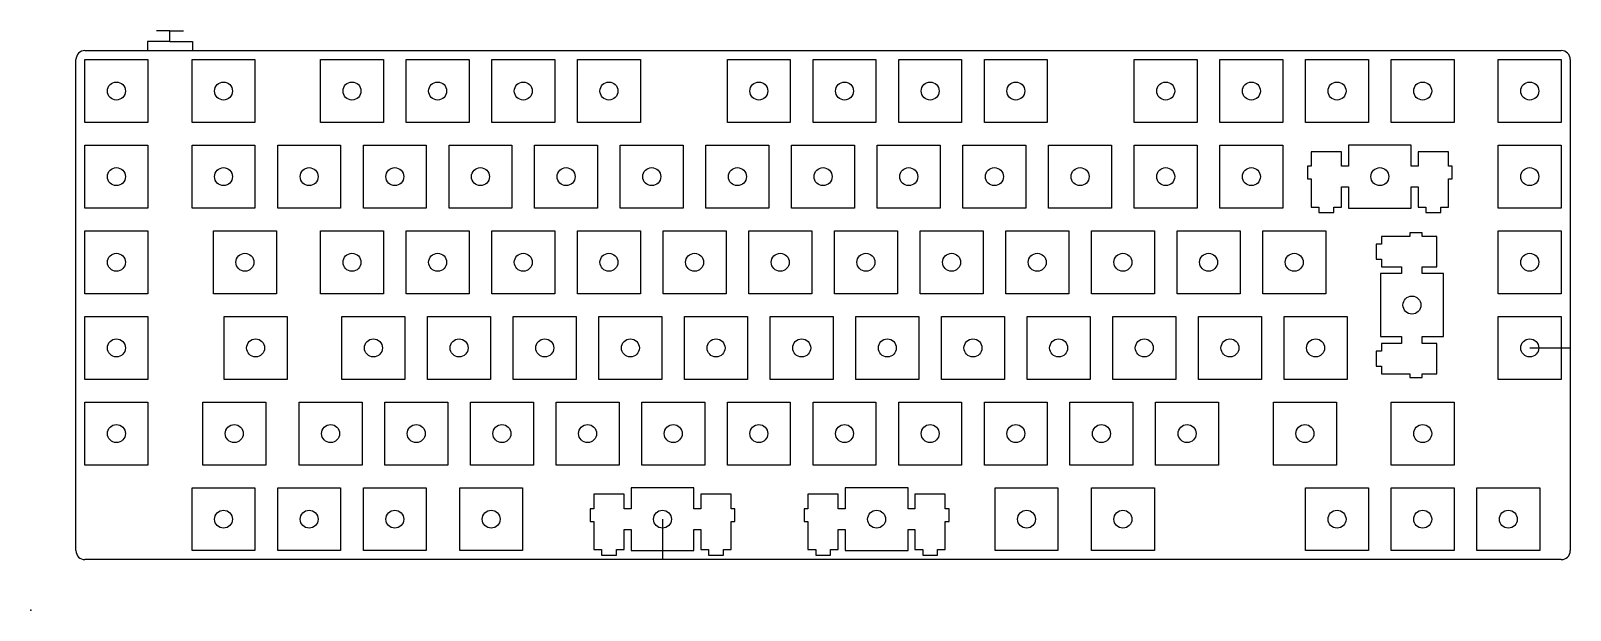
# Model space of a CAD drawing. Extents: x 0 to 342, y 0 to 129.
import ezdxf

# ---------------------------------------------------------------- set-up
doc = ezdxf.new("R2010")
doc.units = 0
doc.header["$MEASUREMENT"] = 0

msp = doc.modelspace()

# ---------------------------------------------------------------- linework, layer by layer
at = {"linetype": 'Continuous'}
for p, q in [((30.956275, 128.9), (27.956275, 128.9)), ((30.956275, 126.5), (30.956275, 128.9)), ((30.956275, 128.9), (33.956275, 128.9)), ((12.05, 124.5), (340.375345, 124.5)), ((25.956275, 126.5), (25.956275, 124.5)), ((30.956275, 126.5), (25.956275, 126.5)), ((30.956275, 126.5), (35.956275, 126.5)), ((35.956275, 126.5), (35.956275, 124.5)), ((10.05, 115.5), (10.05, 122.5)), ((342.375345, 122.5), (342.375345, 13.24984)), ((10.05, 13.24984), (10.05, 115.5)), ((26.049775, 108.5004), (12.050225, 108.5004)), ((333.37535, 58.35), (342.375345, 58.359562)), ((140.49235, 20.24984), (140.49235, 11.24984)), ((340.375345, 11.24984), (12.05, 11.24984))]:
    msp.add_line(p, q, dxfattribs=at)
at = {"color": 0}
for p, q in [((12.050225, 122.4996), (26.049775, 122.4996)), ((12.050225, 108.5004), (12.050225, 122.4996)), ((26.049775, 122.4996), (26.049775, 108.5004)), ((35.862775, 122.4996), (49.862075, 122.4996)), ((35.862775, 108.5004), (35.862775, 122.4996)), ((49.862075, 122.4996), (49.862075, 108.5004)), ((64.437775, 122.4996), (78.437075, 122.4996)), ((64.437775, 108.5004), (64.437775, 122.4996)), ((78.437075, 122.4996), (78.437075, 108.5004)), ((83.487775, 122.4996), (97.487075, 122.4996)), ((83.487775, 108.5004), (83.487775, 122.4996)), ((97.487075, 122.4996), (97.487075, 108.5004)), ((102.537775, 122.4996), (116.537575, 122.4996)), ((102.537775, 108.5004), (102.537775, 122.4996)), ((116.537575, 122.4996), (116.537575, 108.5004)), ((121.587575, 122.4996), (135.587575, 122.4996)), ((121.587575, 108.5004), (121.587575, 122.4996)), ((135.587575, 122.4996), (135.587575, 108.5004)), ((154.923575, 122.4996), (168.924575, 122.4996)), ((154.923575, 108.5004), (154.923575, 122.4996)), ((168.924575, 122.4996), (168.924575, 108.5004)), ((173.975575, 122.4996), (187.974575, 122.4996)), ((173.975575, 108.5004), (173.975575, 122.4996)), ((187.974575, 122.4996), (187.974575, 108.5004)), ((193.025575, 122.4996), (207.024575, 122.4996)), ((193.025575, 108.5004), (193.025575, 122.4996)), ((207.024575, 122.4996), (207.024575, 108.5004)), ((212.075575, 122.4996), (226.074575, 122.4996)), ((212.075575, 108.5004), (212.075575, 122.4996)), ((226.074575, 122.4996), (226.074575, 108.5004)), ((245.412575, 122.4996), (259.412575, 122.4996)), ((245.412575, 108.5004), (245.412575, 122.4996)), ((259.412575, 122.4996), (259.412575, 108.5004)), ((264.462575, 122.4996), (278.462575, 122.4996)), ((264.462575, 108.5004), (264.462575, 122.4996)), ((278.462575, 122.4996), (278.462575, 108.5004)), ((283.512575, 122.4996), (297.512575, 122.4996)), ((283.512575, 108.5004), (283.512575, 122.4996)), ((297.512575, 122.4996), (297.512575, 108.5004)), ((302.562575, 122.4996), (316.562575, 122.4996)), ((302.562575, 108.5004), (302.562575, 122.4996)), ((316.562575, 122.4996), (316.562575, 108.5004)), ((326.375575, 122.4996), (340.374575, 122.4996)), ((326.375575, 108.5004), (326.375575, 122.4996)), ((340.374575, 122.4996), (340.374575, 108.5004)), ((26.049775, 108.5004), (12.050225, 108.5004)), ((49.862075, 108.5004), (35.862775, 108.5004)), ((78.437075, 108.5004), (64.437775, 108.5004)), ((97.487075, 108.5004), (83.487775, 108.5004)), ((116.537575, 108.5004), (102.537775, 108.5004)), ((135.587575, 108.5004), (121.587575, 108.5004)), ((168.924575, 108.5004), (154.923575, 108.5004)), ((187.974575, 108.5004), (173.975575, 108.5004)), ((207.024575, 108.5004), (193.025575, 108.5004)), ((226.074575, 108.5004), (212.075575, 108.5004)), ((259.412575, 108.5004), (245.412575, 108.5004)), ((278.462575, 108.5004), (264.462575, 108.5004)), ((297.512575, 108.5004), (283.512575, 108.5004)), ((316.562575, 108.5004), (302.562575, 108.5004)), ((340.374575, 108.5004), (326.375575, 108.5004)), ((12.050225, 103.4497), (26.049775, 103.4497)), ((12.050225, 89.4504), (12.050225, 103.4497)), ((26.049775, 103.4497), (26.049775, 89.4504)), ((35.862775, 103.4497), (49.862075, 103.4497)), ((35.862775, 89.4504), (35.862775, 103.4497)), ((49.862075, 103.4497), (49.862075, 89.4504)), ((54.912775, 103.4497), (68.912075, 103.4497)), ((54.912775, 89.4504), (54.912775, 103.4497)), ((68.912075, 103.4497), (68.912075, 89.4504)), ((73.962775, 103.4497), (87.962075, 103.4497)), ((73.962775, 89.4504), (73.962775, 103.4497)), ((87.962075, 103.4497), (87.962075, 89.4504)), ((93.012775, 103.4497), (107.012075, 103.4497)), ((93.012775, 89.4504), (93.012775, 103.4497)), ((107.012075, 103.4497), (107.012075, 89.4504)), ((112.062575, 103.4497), (126.062575, 103.4497)), ((112.062575, 89.4504), (112.062575, 103.4497)), ((126.062575, 103.4497), (126.062575, 89.4504)), ((131.112575, 103.4497), (145.112575, 103.4497)), ((131.112575, 89.4504), (131.112575, 103.4497)), ((145.112575, 103.4497), (145.112575, 89.4504)), ((150.162575, 103.4497), (164.162575, 103.4497)), ((150.162575, 89.4504), (150.162575, 103.4497)), ((164.162575, 103.4497), (164.162575, 89.4504)), ((169.212575, 103.4497), (183.212575, 103.4497)), ((169.212575, 89.4504), (169.212575, 103.4497)), ((183.212575, 103.4497), (183.212575, 89.4504)), ((188.262575, 103.4497), (202.262575, 103.4497)), ((188.262575, 89.4504), (188.262575, 103.4497)), ((202.262575, 103.4497), (202.262575, 89.4504)), ((207.312575, 103.4497), (221.312575, 103.4497)), ((207.312575, 89.4504), (207.312575, 103.4497)), ((221.312575, 103.4497), (221.312575, 89.4504)), ((226.362575, 103.4497), (240.362575, 103.4497)), ((226.362575, 89.4504), (226.362575, 103.4497)), ((240.362575, 103.4497), (240.362575, 89.4504)), ((245.412575, 103.4497), (259.412575, 103.4497)), ((245.412575, 89.4504), (245.412575, 103.4497)), ((259.412575, 103.4497), (259.412575, 89.4504)), ((264.462575, 103.4497), (278.462575, 103.4497)), ((264.462575, 89.4504), (264.462575, 103.4497)), ((278.462575, 103.4497), (278.462575, 89.4504)), ((293.037575, 103.4497), (293.037575, 98.7492)), ((307.037575, 103.4497), (293.037575, 103.4497)), ((307.037575, 98.7492), (307.037575, 103.4497)), ((326.375575, 103.4497), (340.374575, 103.4497)), ((326.375575, 89.4504), (326.375575, 103.4497)), ((340.374575, 103.4497), (340.374575, 89.4504)), ((291.512575, 101.9793), (284.762575, 101.9793)), ((284.762575, 101.9793), (284.762575, 98.7492)), ((291.512575, 98.7492), (291.512575, 101.9793)), ((315.312575, 101.9793), (308.562575, 101.9793)), ((308.562575, 101.9793), (308.562575, 98.7492)), ((315.312575, 98.7492), (315.312575, 101.9793)), ((284.762575, 98.7492), (283.937575, 98.7492)), ((283.937575, 98.7492), (283.937575, 95.9503)), ((283.937575, 95.9503), (284.762575, 95.9503)), ((284.762575, 95.9503), (284.762575, 89.6804)), ((293.037575, 98.7492), (291.512575, 98.7492)), ((308.562575, 98.7492), (307.037575, 98.7492)), ((316.136575, 98.7492), (315.312575, 98.7492)), ((315.312575, 89.6804), (315.312575, 95.9503)), ((315.312575, 95.9503), (316.136575, 95.9503)), ((316.136575, 95.9503), (316.136575, 98.7492)), ((291.512575, 89.6804), (291.512575, 94.1494)), ((291.512575, 94.1494), (293.037575, 94.1494)), ((293.037575, 94.1494), (293.037575, 89.4504)), ((307.037575, 89.4504), (307.037575, 94.1494)), ((307.037575, 94.1494), (308.562575, 94.1494)), ((308.562575, 94.1494), (308.562575, 89.6804)), ((26.049775, 89.4504), (12.050225, 89.4504)), ((49.862075, 89.4504), (35.862775, 89.4504)), ((68.912075, 89.4504), (54.912775, 89.4504)), ((87.962075, 89.4504), (73.962775, 89.4504)), ((107.012075, 89.4504), (93.012775, 89.4504)), ((126.062575, 89.4504), (112.062575, 89.4504)), ((145.112575, 89.4504), (131.112575, 89.4504)), ((164.162575, 89.4504), (150.162575, 89.4504)), ((183.212575, 89.4504), (169.212575, 89.4504)), ((202.262575, 89.4504), (188.262575, 89.4504)), ((221.312575, 89.4504), (207.312575, 89.4504)), ((240.362575, 89.4504), (226.362575, 89.4504)), ((259.412575, 89.4504), (245.412575, 89.4504)), ((278.462575, 89.4504), (264.462575, 89.4504)), ((284.762575, 89.6804), (286.486575, 89.6804)), ((286.486575, 89.6804), (286.486575, 88.4802)), ((289.786575, 88.4802), (289.786575, 89.6804)), ((289.786575, 89.6804), (291.512575, 89.6804)), ((293.037575, 89.4504), (307.037575, 89.4504)), ((308.562575, 89.6804), (310.286575, 89.6804)), ((310.286575, 89.6804), (310.286575, 88.4802)), ((313.587575, 88.4802), (313.587575, 89.6804)), ((313.587575, 89.6804), (315.312575, 89.6804)), ((340.374575, 89.4504), (326.375575, 89.4504)), ((286.486575, 88.4802), (289.786575, 88.4802)), ((310.286575, 88.4802), (313.587575, 88.4802)), ((12.050225, 84.3997), (26.049775, 84.3997)), ((12.050225, 70.4004), (12.050225, 84.3997)), ((26.049775, 84.3997), (26.049775, 70.4004)), ((40.625275, 84.3997), (54.624575, 84.3997)), ((40.625275, 70.4004), (40.625275, 84.3997)), ((54.624575, 84.3997), (54.624575, 70.4004)), ((64.437775, 84.3997), (78.437075, 84.3997)), ((64.437775, 70.4004), (64.437775, 84.3997)), ((78.437075, 84.3997), (78.437075, 70.4004)), ((83.487775, 84.3997), (97.487075, 84.3997)), ((83.487775, 70.4004), (83.487775, 84.3997)), ((97.487075, 84.3997), (97.487075, 70.4004)), ((102.537775, 84.3997), (116.537575, 84.3997)), ((102.537775, 70.4004), (102.537775, 84.3997)), ((116.537575, 84.3997), (116.537575, 70.4004)), ((121.587575, 84.3997), (135.587575, 84.3997)), ((121.587575, 70.4004), (121.587575, 84.3997)), ((135.587575, 84.3997), (135.587575, 70.4004)), ((140.637575, 84.3997), (154.637575, 84.3997)), ((140.637575, 70.4004), (140.637575, 84.3997)), ((154.637575, 84.3997), (154.637575, 70.4004)), ((159.687575, 84.3997), (173.687575, 84.3997)), ((159.687575, 70.4004), (159.687575, 84.3997)), ((173.687575, 84.3997), (173.687575, 70.4004)), ((178.737575, 84.3997), (192.737575, 84.3997)), ((178.737575, 70.4004), (178.737575, 84.3997)), ((192.737575, 84.3997), (192.737575, 70.4004)), ((197.787575, 84.3997), (211.787575, 84.3997)), ((197.787575, 70.4004), (197.787575, 84.3997)), ((211.787575, 84.3997), (211.787575, 70.4004)), ((216.837575, 84.3997), (230.837575, 84.3997)), ((216.837575, 70.4004), (216.837575, 84.3997)), ((230.837575, 84.3997), (230.837575, 70.4004)), ((235.887575, 84.3997), (249.887575, 84.3997)), ((235.887575, 70.4004), (235.887575, 84.3997)), ((249.887575, 84.3997), (249.887575, 70.4004)), ((254.937575, 84.3997), (268.937575, 84.3997)), ((254.937575, 70.4004), (254.937575, 84.3997)), ((268.937575, 84.3997), (268.937575, 70.4004)), ((273.987575, 84.3997), (287.987575, 84.3997)), ((273.987575, 70.4004), (273.987575, 84.3997)), ((287.987575, 84.3997), (287.987575, 70.4004)), ((306.681575, 83.1498), (300.411575, 83.1498)), ((300.411575, 83.1498), (300.411575, 81.4261)), ((306.681575, 83.9753), (306.681575, 83.1498)), ((309.480575, 83.9753), (306.681575, 83.9753)), ((309.480575, 83.1498), (309.480575, 83.9753)), ((312.710575, 83.1498), (309.480575, 83.1498)), ((312.710575, 76.4001), (312.710575, 83.1498)), ((326.375575, 84.3997), (340.374575, 84.3997)), ((326.375575, 70.4004), (326.375575, 84.3997)), ((340.374575, 84.3997), (340.374575, 70.4004)), ((300.411575, 81.4261), (299.211575, 81.4261)), ((299.211575, 81.4261), (299.211575, 78.1255)), ((299.211575, 78.1255), (300.411575, 78.1255)), ((300.411575, 78.1255), (300.411575, 76.4001)), ((300.411575, 76.4001), (304.880575, 76.4001)), ((304.880575, 76.4001), (304.880575, 74.8747)), ((309.480575, 74.8747), (309.480575, 76.4001)), ((309.480575, 76.4001), (312.710575, 76.4001)), ((304.880575, 74.8747), (300.181575, 74.8747)), ((300.181575, 74.8747), (300.181575, 60.8754)), ((314.180575, 74.8747), (309.480575, 74.8747)), ((314.180575, 60.8754), (314.180575, 74.8747)), ((26.049775, 70.4004), (12.050225, 70.4004)), ((54.624575, 70.4004), (40.625275, 70.4004)), ((78.437075, 70.4004), (64.437775, 70.4004)), ((97.487075, 70.4004), (83.487775, 70.4004)), ((116.537575, 70.4004), (102.537775, 70.4004)), ((135.587575, 70.4004), (121.587575, 70.4004)), ((154.637575, 70.4004), (140.637575, 70.4004)), ((173.687575, 70.4004), (159.687575, 70.4004)), ((192.737575, 70.4004), (178.737575, 70.4004)), ((211.787575, 70.4004), (197.787575, 70.4004)), ((230.837575, 70.4004), (216.837575, 70.4004)), ((249.887575, 70.4004), (235.887575, 70.4004)), ((268.937575, 70.4004), (254.937575, 70.4004)), ((287.987575, 70.4004), (273.987575, 70.4004)), ((340.374575, 70.4004), (326.375575, 70.4004)), ((12.050225, 65.3497), (26.049775, 65.3497)), ((12.050225, 51.3504), (12.050225, 65.3497)), ((26.049775, 65.3497), (26.049775, 51.3504)), ((43.006475, 65.3497), (57.005875, 65.3497)), ((43.006475, 51.3504), (43.006475, 65.3497)), ((57.005875, 65.3497), (57.005875, 51.3504)), ((69.200275, 65.3497), (83.199575, 65.3497)), ((69.200275, 51.3504), (69.200275, 65.3497)), ((83.199575, 65.3497), (83.199575, 51.3504)), ((88.250275, 65.3497), (102.249575, 65.3497)), ((88.250275, 51.3504), (88.250275, 65.3497)), ((102.249575, 65.3497), (102.249575, 51.3504)), ((107.300275, 65.3497), (121.299575, 65.3497)), ((107.300275, 51.3504), (107.300275, 65.3497)), ((121.299575, 65.3497), (121.299575, 51.3504)), ((126.350575, 65.3497), (140.349575, 65.3497)), ((126.350575, 51.3504), (126.350575, 65.3497)), ((140.349575, 65.3497), (140.349575, 51.3504)), ((145.400575, 65.3497), (159.399575, 65.3497)), ((145.400575, 51.3504), (145.400575, 65.3497)), ((159.399575, 65.3497), (159.399575, 51.3504)), ((164.450575, 65.3497), (178.449575, 65.3497)), ((164.450575, 51.3504), (164.450575, 65.3497)), ((178.449575, 65.3497), (178.449575, 51.3504)), ((183.500575, 65.3497), (197.499575, 65.3497)), ((183.500575, 51.3504), (183.500575, 65.3497)), ((197.499575, 65.3497), (197.499575, 51.3504)), ((202.550575, 65.3497), (216.549575, 65.3497)), ((202.550575, 51.3504), (202.550575, 65.3497)), ((216.549575, 65.3497), (216.549575, 51.3504)), ((221.600575, 65.3497), (235.599575, 65.3497)), ((221.600575, 51.3504), (221.600575, 65.3497)), ((235.599575, 65.3497), (235.599575, 51.3504)), ((240.650575, 65.3497), (254.649575, 65.3497)), ((240.650575, 51.3504), (240.650575, 65.3497)), ((254.649575, 65.3497), (254.649575, 51.3504)), ((259.700575, 65.3497), (273.699575, 65.3497)), ((259.700575, 51.3504), (259.700575, 65.3497)), ((273.699575, 65.3497), (273.699575, 51.3504)), ((278.750575, 65.3497), (292.749575, 65.3497)), ((278.750575, 51.3504), (278.750575, 65.3497)), ((292.749575, 65.3497), (292.749575, 51.3504)), ((326.375575, 65.3497), (340.374575, 65.3497)), ((326.375575, 51.3504), (326.375575, 65.3497)), ((340.374575, 65.3497), (340.374575, 51.3504)), ((300.181575, 60.8754), (304.880575, 60.8754)), ((304.880575, 59.3496), (300.411575, 59.3496)), ((300.411575, 59.3496), (300.411575, 57.6245)), ((304.880575, 60.8754), (304.880575, 59.3496)), ((309.480575, 59.3496), (309.480575, 60.8754)), ((309.480575, 60.8754), (314.180575, 60.8754)), ((312.710575, 59.3496), (309.480575, 59.3496)), ((312.710575, 52.6003), (312.710575, 59.3496)), ((300.411575, 57.6245), (299.211575, 57.6245)), ((299.211575, 57.6245), (299.211575, 54.3253)), ((299.211575, 54.3253), (300.411575, 54.3253)), ((300.411575, 54.3253), (300.411575, 52.6003)), ((300.411575, 52.6003), (306.681575, 52.6003)), ((306.681575, 52.6003), (306.681575, 51.7748)), ((306.681575, 51.7748), (309.480575, 51.7748)), ((309.480575, 51.7748), (309.480575, 52.6003)), ((309.480575, 52.6003), (312.710575, 52.6003)), ((26.049775, 51.3504), (12.050225, 51.3504)), ((57.005875, 51.3504), (43.006475, 51.3504)), ((83.199575, 51.3504), (69.200275, 51.3504)), ((102.249575, 51.3504), (88.250275, 51.3504)), ((121.299575, 51.3504), (107.300275, 51.3504)), ((140.349575, 51.3504), (126.350575, 51.3504)), ((159.399575, 51.3504), (145.400575, 51.3504)), ((178.449575, 51.3504), (164.450575, 51.3504)), ((197.499575, 51.3504), (183.500575, 51.3504)), ((216.549575, 51.3504), (202.550575, 51.3504)), ((235.599575, 51.3504), (221.600575, 51.3504)), ((254.649575, 51.3504), (240.650575, 51.3504)), ((273.699575, 51.3504), (259.700575, 51.3504)), ((292.749575, 51.3504), (278.750575, 51.3504)), ((340.374575, 51.3504), (326.375575, 51.3504)), ((12.050225, 46.2996), (26.049775, 46.2996)), ((12.050225, 32.3002), (12.050225, 46.2996)), ((26.049775, 46.2996), (26.049775, 32.3002)), ((38.242575, 46.2996), (52.243375, 46.2996)), ((38.242575, 32.3002), (38.242575, 46.2996)), ((52.243375, 46.2996), (52.243375, 32.3002)), ((59.675275, 46.2996), (73.674575, 46.2996)), ((59.675275, 32.3002), (59.675275, 46.2996)), ((73.674575, 46.2996), (73.674575, 32.3002)), ((78.725275, 46.2996), (92.724575, 46.2996)), ((78.725275, 32.3002), (78.725275, 46.2996)), ((92.724575, 46.2996), (92.724575, 32.3002)), ((97.775275, 46.2996), (111.774575, 46.2996)), ((97.775275, 32.3002), (97.775275, 46.2996)), ((111.774575, 46.2996), (111.774575, 32.3002)), ((116.825575, 46.2996), (130.824575, 46.2996)), ((116.825575, 32.3002), (116.825575, 46.2996)), ((130.824575, 46.2996), (130.824575, 32.3002)), ((135.875575, 46.2996), (149.874575, 46.2996)), ((135.875575, 32.3002), (135.875575, 46.2996)), ((149.874575, 46.2996), (149.874575, 32.3002)), ((154.925575, 46.2996), (168.924575, 46.2996)), ((154.925575, 32.3002), (154.925575, 46.2996)), ((168.924575, 46.2996), (168.924575, 32.3002)), ((173.975575, 46.2996), (187.974575, 46.2996)), ((173.975575, 32.3002), (173.975575, 46.2996)), ((187.974575, 46.2996), (187.974575, 32.3002)), ((193.025575, 46.2996), (207.024575, 46.2996)), ((193.025575, 32.3002), (193.025575, 46.2996)), ((207.024575, 46.2996), (207.024575, 32.3002)), ((212.075575, 46.2996), (226.074575, 46.2996)), ((212.075575, 32.3002), (212.075575, 46.2996)), ((226.074575, 46.2996), (226.074575, 32.3002)), ((231.125575, 46.2996), (245.124575, 46.2996)), ((231.125575, 32.3002), (231.125575, 46.2996)), ((245.124575, 46.2996), (245.124575, 32.3002)), ((250.175575, 46.2996), (264.174575, 46.2996)), ((250.175575, 32.3002), (250.175575, 46.2996)), ((264.174575, 46.2996), (264.174575, 32.3002)), ((276.367575, 46.2996), (290.368575, 46.2996)), ((276.367575, 32.3002), (276.367575, 46.2996)), ((290.368575, 46.2996), (290.368575, 32.3002)), ((302.562575, 46.2996), (316.562575, 46.2996)), ((302.562575, 32.3002), (302.562575, 46.2996)), ((316.562575, 46.2996), (316.562575, 32.3002)), ((26.049775, 32.3002), (12.050225, 32.3002)), ((52.243375, 32.3002), (38.242575, 32.3002)), ((73.674575, 32.3002), (59.675275, 32.3002)), ((92.724575, 32.3002), (78.725275, 32.3002)), ((111.774575, 32.3002), (97.775275, 32.3002)), ((130.824575, 32.3002), (116.825575, 32.3002)), ((149.874575, 32.3002), (135.875575, 32.3002)), ((168.924575, 32.3002), (154.925575, 32.3002)), ((187.974575, 32.3002), (173.975575, 32.3002)), ((207.024575, 32.3002), (193.025575, 32.3002)), ((226.074575, 32.3002), (212.075575, 32.3002)), ((245.124575, 32.3002), (231.125575, 32.3002)), ((264.174575, 32.3002), (250.175575, 32.3002)), ((290.368575, 32.3002), (276.367575, 32.3002)), ((316.562575, 32.3002), (302.562575, 32.3002)), ((35.862775, 27.2511), (49.862075, 27.2511)), ((35.862775, 13.25024), (35.862775, 27.2511)), ((49.862075, 27.2511), (49.862075, 13.25024)), ((54.912775, 27.2511), (68.912075, 27.2511)), ((54.912775, 13.25024), (54.912775, 27.2511)), ((68.912075, 27.2511), (68.912075, 13.25024)), ((73.962775, 27.2511), (87.962075, 27.2511)), ((73.962775, 13.25024), (73.962775, 27.2511)), ((87.962075, 27.2511), (87.962075, 13.25024)), ((95.392675, 27.2511), (109.393375, 27.2511)), ((95.392675, 13.25024), (95.392675, 27.2511)), ((109.393375, 27.2511), (109.393375, 13.25024)), ((131.968575, 25.7808), (125.217575, 25.7808)), ((125.217575, 25.7808), (125.217575, 22.5492)), ((131.968575, 22.5492), (131.968575, 25.7808)), ((133.492575, 27.2511), (133.492575, 22.5492)), ((147.493575, 27.2511), (133.492575, 27.2511)), ((147.493575, 22.5492), (147.493575, 27.2511)), ((155.768575, 25.7808), (149.017575, 25.7808)), ((149.017575, 25.7808), (149.017575, 22.5492)), ((155.768575, 22.5492), (155.768575, 25.7808)), ((179.593575, 25.7808), (172.842575, 25.7808)), ((172.842575, 25.7808), (172.842575, 22.5492)), ((179.593575, 22.5492), (179.593575, 25.7808)), ((181.117575, 27.2511), (181.117575, 22.5492)), ((195.118575, 27.2511), (181.117575, 27.2511)), ((195.118575, 22.5492), (195.118575, 27.2511)), ((203.393575, 25.7808), (196.642575, 25.7808)), ((196.642575, 25.7808), (196.642575, 22.5492)), ((203.393575, 22.5492), (203.393575, 25.7808)), ((214.456575, 27.2511), (228.455575, 27.2511)), ((214.456575, 13.25024), (214.456575, 27.2511)), ((228.455575, 27.2511), (228.455575, 13.25024)), ((235.887575, 27.2511), (249.887575, 27.2511)), ((235.887575, 13.25024), (235.887575, 27.2511)), ((249.887575, 27.2511), (249.887575, 13.25024)), ((283.512575, 27.2511), (297.512575, 27.2511)), ((283.512575, 13.25024), (283.512575, 27.2511)), ((297.512575, 27.2511), (297.512575, 13.25024)), ((302.562575, 27.2511), (316.562575, 27.2511)), ((302.562575, 13.25024), (302.562575, 27.2511)), ((316.562575, 27.2511), (316.562575, 13.25024)), ((321.612575, 27.2511), (335.612575, 27.2511)), ((321.612575, 13.25024), (321.612575, 27.2511)), ((335.612575, 27.2511), (335.612575, 13.25024)), ((125.217575, 22.5492), (124.393575, 22.5492)), ((124.393575, 22.5492), (124.393575, 19.75044)), ((133.492575, 22.5492), (131.968575, 22.5492)), ((149.017575, 22.5492), (147.493575, 22.5492)), ((156.592575, 22.5492), (155.768575, 22.5492)), ((156.592575, 19.75044), (156.592575, 22.5492)), ((172.842575, 22.5492), (172.018575, 22.5492)), ((172.018575, 22.5492), (172.018575, 19.75044)), ((181.117575, 22.5492), (179.593575, 22.5492)), ((196.642575, 22.5492), (195.118575, 22.5492)), ((204.217575, 22.5492), (203.393575, 22.5492)), ((204.217575, 19.75044), (204.217575, 22.5492)), ((124.393575, 19.75044), (125.217575, 19.75044)), ((125.217575, 19.75044), (125.217575, 13.48037)), ((131.968575, 13.48037), (131.968575, 17.95071)), ((131.968575, 17.95071), (133.492575, 17.95071)), ((133.492575, 17.95071), (133.492575, 13.25024)), ((147.493575, 13.25024), (147.493575, 17.95071)), ((147.493575, 17.95071), (149.017575, 17.95071)), ((149.017575, 17.95071), (149.017575, 13.48037)), ((155.768575, 13.48037), (155.768575, 19.75044)), ((155.768575, 19.75044), (156.592575, 19.75044)), ((172.018575, 19.75044), (172.842575, 19.75044)), ((172.842575, 19.75044), (172.842575, 13.48037)), ((179.593575, 13.48037), (179.593575, 17.95071)), ((179.593575, 17.95071), (181.117575, 17.95071)), ((181.117575, 17.95071), (181.117575, 13.25024)), ((195.118575, 13.25024), (195.118575, 17.95071)), ((195.118575, 17.95071), (196.642575, 17.95071)), ((196.642575, 17.95071), (196.642575, 13.48037)), ((203.393575, 13.48037), (203.393575, 19.75044)), ((203.393575, 19.75044), (204.217575, 19.75044)), ((49.862075, 13.25024), (35.862775, 13.25024)), ((68.912075, 13.25024), (54.912775, 13.25024)), ((87.962075, 13.25024), (73.962775, 13.25024)), ((109.393375, 13.25024), (95.392675, 13.25024)), ((125.217575, 13.48037), (126.942575, 13.48037)), ((126.942575, 13.48037), (126.942575, 12.28148)), ((126.942575, 12.28148), (130.243575, 12.28148)), ((130.243575, 12.28148), (130.243575, 13.48037)), ((130.243575, 13.48037), (131.968575, 13.48037)), ((133.492575, 13.25024), (147.493575, 13.25024)), ((149.017575, 13.48037), (150.742575, 13.48037)), ((150.742575, 13.48037), (150.742575, 12.28148)), ((150.742575, 12.28148), (154.043575, 12.28148)), ((154.043575, 12.28148), (154.043575, 13.48037)), ((154.043575, 13.48037), (155.768575, 13.48037)), ((172.842575, 13.48037), (174.567575, 13.48037)), ((174.567575, 13.48037), (174.567575, 12.28148)), ((174.567575, 12.28148), (177.868575, 12.28148)), ((177.868575, 12.28148), (177.868575, 13.48037)), ((177.868575, 13.48037), (179.593575, 13.48037)), ((181.117575, 13.25024), (195.118575, 13.25024)), ((196.642575, 13.48037), (198.367575, 13.48037)), ((198.367575, 13.48037), (198.367575, 12.28148)), ((198.367575, 12.28148), (201.668575, 12.28148)), ((201.668575, 12.28148), (201.668575, 13.48037)), ((201.668575, 13.48037), (203.393575, 13.48037)), ((228.455575, 13.25024), (214.456575, 13.25024)), ((249.887575, 13.25024), (235.887575, 13.25024)), ((297.512575, 13.25024), (283.512575, 13.25024)), ((316.562575, 13.25024), (302.562575, 13.25024)), ((335.612575, 13.25024), (321.612575, 13.25024))]:
    msp.add_line(p, q, dxfattribs=at)
at = {"linetype": 'Continuous'}
for centre in [(19.05, 115.5), (42.86255, 115.5), (71.43755, 115.5), (90.48755, 115.5), (109.53755, 115.5), (128.58735, 115.5), (161.92335, 115.5), (180.97535, 115.5), (200.02535, 115.5), (219.07535, 115.5), (252.41235, 115.5), (271.46235, 115.5), (290.51235, 115.5), (309.56235, 115.5), (333.37535, 115.5), (19.05, 96.45), (42.86255, 96.45), (61.91255, 96.45), (80.96255, 96.45), (100.01255, 96.45), (119.06235, 96.45), (138.11235, 96.45), (157.16235, 96.45), (176.21235, 96.45), (195.26235, 96.45), (214.31235, 96.45), (233.36235, 96.45), (252.41235, 96.45), (271.46235, 96.45), (300.03735, 96.45), (333.37535, 96.45), (19.05, 77.4), (47.62505, 77.4), (71.43755, 77.4), (90.48755, 77.4), (109.53755, 77.4), (128.58735, 77.4), (147.63735, 77.4), (166.68735, 77.4), (185.73735, 77.4), (204.78735, 77.4), (223.83735, 77.4), (242.88735, 77.4), (261.93735, 77.4), (280.98735, 77.4), (333.37535, 77.4), (307.18135, 67.875), (19.05, 58.35), (50.00625, 58.35), (76.20005, 58.35), (95.25005, 58.35), (114.30005, 58.35), (133.35035, 58.35), (152.40035, 58.35), (171.45035, 58.35), (190.50035, 58.35), (209.55035, 58.35), (228.60035, 58.35), (247.65035, 58.35), (266.70035, 58.35), (285.75035, 58.35), (333.37535, 58.35), (19.05, 39.2998), (45.24235, 39.2998), (66.67505, 39.2998), (85.72505, 39.2998), (104.77505, 39.2998), (123.82535, 39.2998), (142.87535, 39.2998), (161.92535, 39.2998), (180.97535, 39.2998), (200.02535, 39.2998), (219.07535, 39.2998), (238.12535, 39.2998), (257.17535, 39.2998), (283.36735, 39.2998), (309.56235, 39.2998), (42.86255, 20.24984), (61.91255, 20.24984), (80.96255, 20.24984), (102.39245, 20.24984), (140.49235, 20.24984), (188.11735, 20.24984), (221.45635, 20.24984), (242.88735, 20.24984), (290.51235, 20.24984), (309.56235, 20.24984), (328.61235, 20.24984)]:
    msp.add_circle(centre, 2, dxfattribs=at)
for centre, start, end in [((12.05, 122.5), 90, 180), ((340.375345, 122.5), 0, 90), ((12.05, 13.24984), 180, 270), ((340.375345, 13.24984), 270, 0)]:
    msp.add_arc(centre, 2, start, end, dxfattribs=at)
msp.add_point((0, 0), dxfattribs=at)
msp.add_point((0, 0), dxfattribs=at)

doc.saveas('drawing.dxf')
